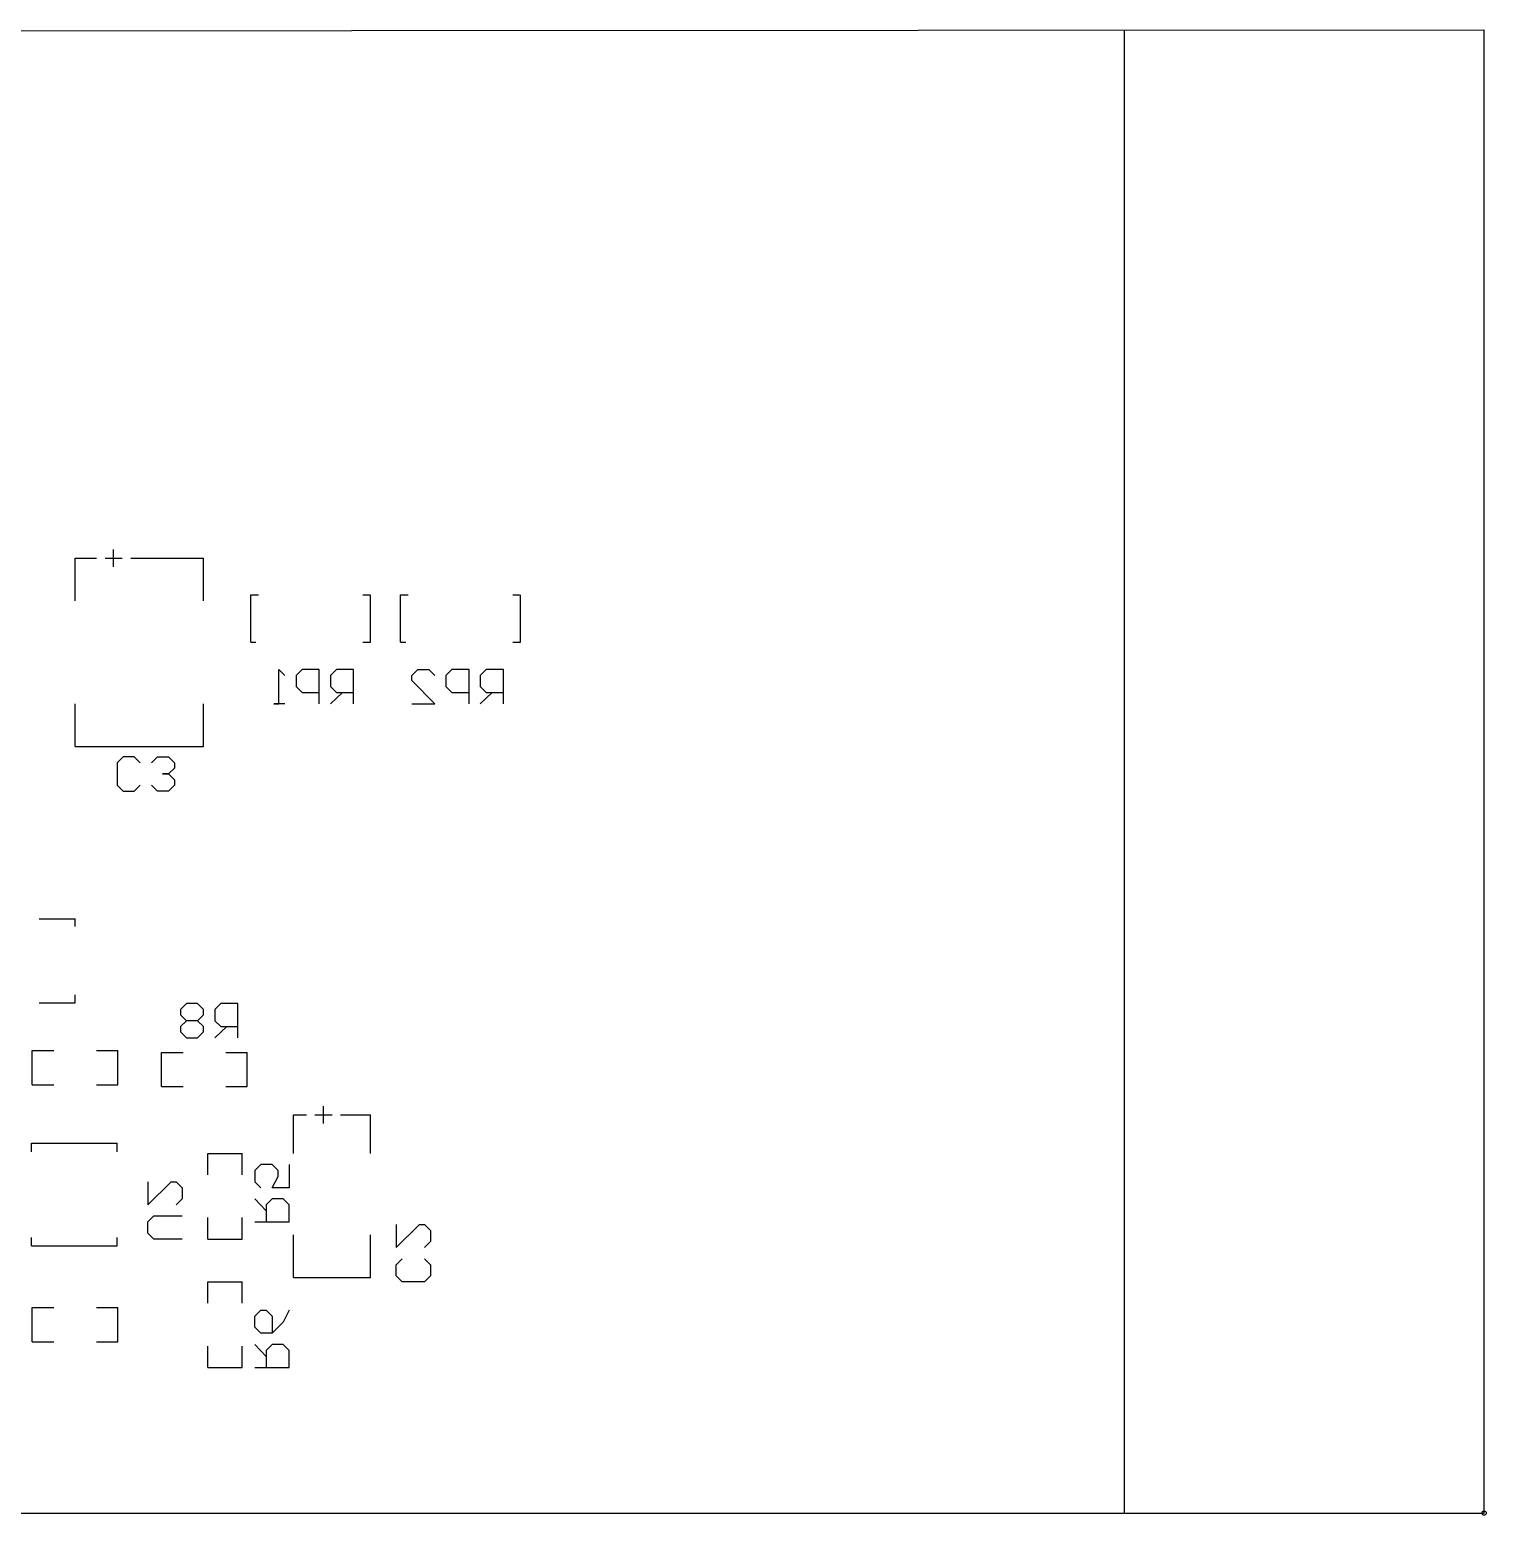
# Model space of a CAD drawing. Extents: x -2.94 to 0.37, y -1.62 to 0.11.
# Drawn here: x -1.328 to 0.372, y -1.623 to 0.112 of the extents above; entities that cross this region are included whole.
import ezdxf

# ---------------------------------------------------------------- set-up
doc = ezdxf.new("R2010")
doc.units = 0
doc.layers.get('0').update_dxf_attribs({"linetype": 'CONTINUOUS'})
doc.layers.add('gbo', color=1, linetype='CONTINUOUS')
doc.layers.add('gm1', color=3, linetype='CONTINUOUS')

# ---------------------------------------------------------------- blocks, each defined once
blk = doc.blocks.new('D17')
blk.add_circle((0, 0), 0.0025)

msp = doc.modelspace()

# ---------------------------------------------------------------- linework, layer by layer
at = {"layer": 'gbo', "color": 1}
for points in [[(-2.935, 0.11), (0.37, 0.112)], [(-0.05, -1.62), (-0.05, 0.112)], [(0.37, -1.62), (0.37, 0.112)], [(-1.23, -0.515), (-1.23, -0.495)], [(-1.275, -0.515), (-1.275, -0.505)], [(-1.275, -0.555), (-1.275, -0.505)], [(-1.275, -0.505), (-1.25, -0.505)], [(-1.24, -0.505), (-1.22, -0.505)], [(-1.21, -0.505), (-1.125, -0.505)], [(-1.125, -0.555), (-1.125, -0.505)], [(-1.07, -0.548), (-1.061, -0.548)], [(-1.07, -0.603), (-1.07, -0.548)], [(-0.939, -0.603), (-0.93, -0.603), (-0.93, -0.548)], [(-0.939, -0.548), (-0.931, -0.548)], [(-0.895, -0.548), (-0.886, -0.548)], [(-0.895, -0.603), (-0.895, -0.548)], [(-0.764, -0.603), (-0.755, -0.603), (-0.755, -0.548)], [(-0.764, -0.548), (-0.756, -0.548)], [(-1.07, -0.603), (-1.064, -0.603)], [(-0.895, -0.603), (-0.889, -0.603)], [(-1.03, -0.675), (-1.043, -0.675), (-1.037, -0.675), (-1.037, -0.635), (-1.03, -0.642)], [(-0.99, -0.675), (-0.99, -0.635), (-1.01, -0.635), (-1.017, -0.642), (-1.017, -0.655), (-1.01, -0.662), (-0.99, -0.662)], [(-0.95, -0.675), (-0.95, -0.635), (-0.97, -0.635), (-0.977, -0.642), (-0.977, -0.655), (-0.97, -0.662), (-0.95, -0.662)], [(-0.882, -0.675), (-0.855, -0.675), (-0.882, -0.648), (-0.882, -0.642), (-0.875, -0.635), (-0.862, -0.635), (-0.855, -0.642)], [(-0.815, -0.675), (-0.815, -0.635), (-0.835, -0.635), (-0.842, -0.642), (-0.842, -0.655), (-0.835, -0.662), (-0.815, -0.662)], [(-0.775, -0.675), (-0.775, -0.635), (-0.795, -0.635), (-0.802, -0.642), (-0.802, -0.655), (-0.795, -0.662), (-0.775, -0.662)], [(-1.275, -0.725), (-1.275, -0.675)], [(-1.125, -0.725), (-1.125, -0.675)], [(-0.963, -0.662), (-0.977, -0.675)], [(-0.788, -0.662), (-0.802, -0.675)], [(-1.275, -0.725), (-1.125, -0.725)], [(-1.199, -0.744), (-1.206, -0.737), (-1.219, -0.737), (-1.226, -0.744), (-1.226, -0.77), (-1.219, -0.777), (-1.206, -0.777), (-1.199, -0.77)], [(-1.186, -0.744), (-1.179, -0.737), (-1.166, -0.737), (-1.159, -0.744), (-1.159, -0.75), (-1.166, -0.757), (-1.173, -0.757), (-1.166, -0.757), (-1.159, -0.764), (-1.159, -0.77), (-1.166, -0.777), (-1.179, -0.777), (-1.186, -0.77)], [(-1.317, -0.926), (-1.275, -0.926)], [(-1.275, -0.935), (-1.275, -0.926)], [(-1.275, -1.024), (-1.275, -1.015)], [(-1.317, -1.024), (-1.275, -1.024)], [(-1.125, -1.032), (-1.132, -1.025), (-1.145, -1.025), (-1.152, -1.032), (-1.152, -1.038), (-1.145, -1.045), (-1.152, -1.052), (-1.152, -1.058), (-1.145, -1.065), (-1.132, -1.065), (-1.125, -1.058), (-1.125, -1.052), (-1.132, -1.045), (-1.125, -1.038), (-1.125, -1.032)], [(-1.085, -1.065), (-1.085, -1.025), (-1.105, -1.025), (-1.112, -1.032), (-1.112, -1.045), (-1.105, -1.052), (-1.085, -1.052)], [(-1.132, -1.045), (-1.145, -1.045)], [(-1.098, -1.052), (-1.112, -1.065)], [(-1.325, -1.08), (-1.3, -1.08)], [(-1.325, -1.12), (-1.325, -1.08)], [(-1.25, -1.12), (-1.225, -1.12), (-1.225, -1.08)], [(-1.25, -1.08), (-1.225, -1.08)], [(-1.174, -1.082), (-1.149, -1.082)], [(-1.174, -1.122), (-1.174, -1.082)], [(-1.099, -1.122), (-1.074, -1.122), (-1.074, -1.082)], [(-1.099, -1.082), (-1.074, -1.082)], [(-1.325, -1.12), (-1.3, -1.12)], [(-1.174, -1.122), (-1.149, -1.122)], [(-1.02, -1.2), (-1.02, -1.155)], [(-1.02, -1.155), (-1.005, -1.155)], [(-0.995, -1.155), (-0.975, -1.155)], [(-0.985, -1.165), (-0.985, -1.145)], [(-0.965, -1.155), (-0.93, -1.155)], [(-0.93, -1.2), (-0.93, -1.155)], [(-1.326, -1.198), (-1.326, -1.188), (-1.226, -1.188)], [(-1.226, -1.198), (-1.226, -1.188)], [(-1.12, -1.2), (-1.08, -1.2)], [(-1.12, -1.225), (-1.12, -1.2)], [(-1.08, -1.225), (-1.08, -1.2)], [(-1.025, -1.213), (-1.025, -1.24), (-1.045, -1.24), (-1.038, -1.227), (-1.038, -1.22), (-1.045, -1.213), (-1.058, -1.213), (-1.065, -1.22), (-1.065, -1.233), (-1.058, -1.24)], [(-1.19, -1.233), (-1.19, -1.26), (-1.163, -1.233), (-1.157, -1.233), (-1.15, -1.24), (-1.15, -1.253), (-1.157, -1.26)], [(-1.065, -1.28), (-1.025, -1.28), (-1.025, -1.26), (-1.032, -1.253), (-1.045, -1.253), (-1.052, -1.26), (-1.052, -1.28)], [(-1.052, -1.267), (-1.065, -1.253)], [(-1.15, -1.3), (-1.183, -1.3), (-1.19, -1.293), (-1.19, -1.28), (-1.183, -1.273), (-1.15, -1.273)], [(-1.12, -1.3), (-1.12, -1.275)], [(-1.12, -1.3), (-1.08, -1.3), (-1.08, -1.275)], [(-0.9, -1.283), (-0.9, -1.31), (-0.873, -1.283), (-0.867, -1.283), (-0.86, -1.29), (-0.86, -1.303), (-0.867, -1.31)], [(-1.326, -1.308), (-1.326, -1.298)], [(-1.326, -1.308), (-1.226, -1.308), (-1.226, -1.298)], [(-1.02, -1.345), (-1.02, -1.295)], [(-1.02, -1.345), (-0.93, -1.345), (-0.93, -1.295)], [(-0.867, -1.323), (-0.86, -1.33), (-0.86, -1.343), (-0.867, -1.35), (-0.893, -1.35), (-0.9, -1.343), (-0.9, -1.33), (-0.893, -1.323)], [(-1.12, -1.35), (-1.08, -1.35)], [(-1.12, -1.375), (-1.12, -1.35)], [(-1.08, -1.375), (-1.08, -1.35)], [(-1.325, -1.38), (-1.3, -1.38)], [(-1.325, -1.42), (-1.325, -1.38)], [(-1.25, -1.42), (-1.225, -1.42), (-1.225, -1.38)], [(-1.25, -1.38), (-1.225, -1.38)], [(-1.025, -1.383), (-1.032, -1.397), (-1.045, -1.41), (-1.058, -1.41), (-1.065, -1.403), (-1.065, -1.39), (-1.058, -1.383), (-1.052, -1.383), (-1.045, -1.39), (-1.045, -1.41)], [(-1.325, -1.42), (-1.3, -1.42)], [(-1.12, -1.45), (-1.12, -1.425)], [(-1.12, -1.45), (-1.08, -1.45), (-1.08, -1.425)], [(-1.065, -1.45), (-1.025, -1.45), (-1.025, -1.43), (-1.032, -1.423), (-1.045, -1.423), (-1.052, -1.43), (-1.052, -1.45)], [(-1.052, -1.437), (-1.065, -1.423)], [(-2.938, -1.62), (0.37, -1.62)]]:
    msp.add_lwpolyline(points, dxfattribs=at)
at = {"layer": 'gm1', "color": 3}
for points in [[(-2.935, 0.11), (0.37, 0.112)], [(0.37, -1.62), (0.37, 0.112)], [(-2.938, -1.62), (0.37, -1.62)]]:
    msp.add_lwpolyline(points, dxfattribs=at)

# ---------------------------------------------------------------- block references
at = {"layer": 'gbo'}
msp.add_blockref('D17', (0.37, -1.62), dxfattribs=at)
at = {"layer": 'gm1'}
msp.add_blockref('D17', (0.37, -1.62), dxfattribs=at)

doc.saveas('drawing.dxf')
